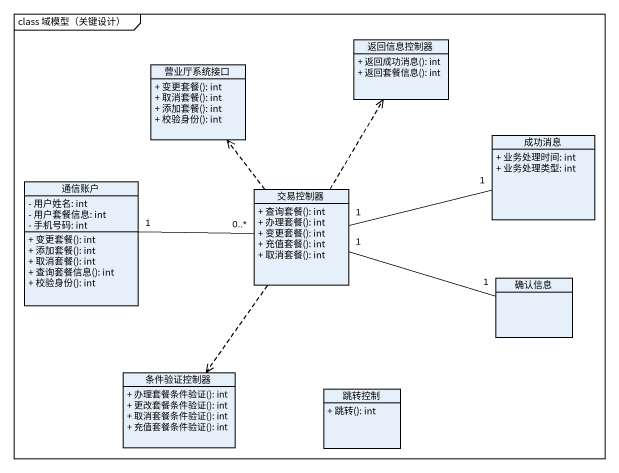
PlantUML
@startuml
mainframe class 域模型（关键设计）
hide circle
hide empty members
skinparam classAttributeIconSize 0
class 返回信息控制器 {
  + 返回成功消息(): int
  + 返回套餐信息(): int
}
class 营业厅系统接口 {
  + 变更套餐(): int
  + 取消套餐(): int
  + 添加套餐(): int
  + 校验身份(): int
}
class 成功消息 {
  + 业务处理时间: int
  + 业务处理类型: int
}
class 通信账户 {
  - 用户姓名: int
  - 用户套餐信息: int
  - 手机号码: int
  + 变更套餐(): int
  + 添加套餐(): int
  + 取消套餐(): int
  + 查询套餐信息(): int
  + 校验身份(): int
}
class 交易控制器 {
  + 查询套餐(): int
  + 办理套餐(): int
  + 变更套餐(): int
  + 充值套餐(): int
  + 取消套餐(): int
}
class 确认信息
class 条件验证控制器 {
  + 办理套餐条件验证(): int
  + 更改套餐条件验证(): int
  + 取消套餐条件验证(): int
  + 充值套餐条件验证(): int
}
class 跳转控制 {
  + 跳转(): int
}
交易控制器 .up.> 返回信息控制器
交易控制器 .up.> 营业厅系统接口
交易控制器 "1" -right- "1" 成功消息
交易控制器 "0..*" -left- "1" 通信账户
交易控制器 "1" -right- "1" 确认信息
交易控制器 ..> 条件验证控制器
@enduml
